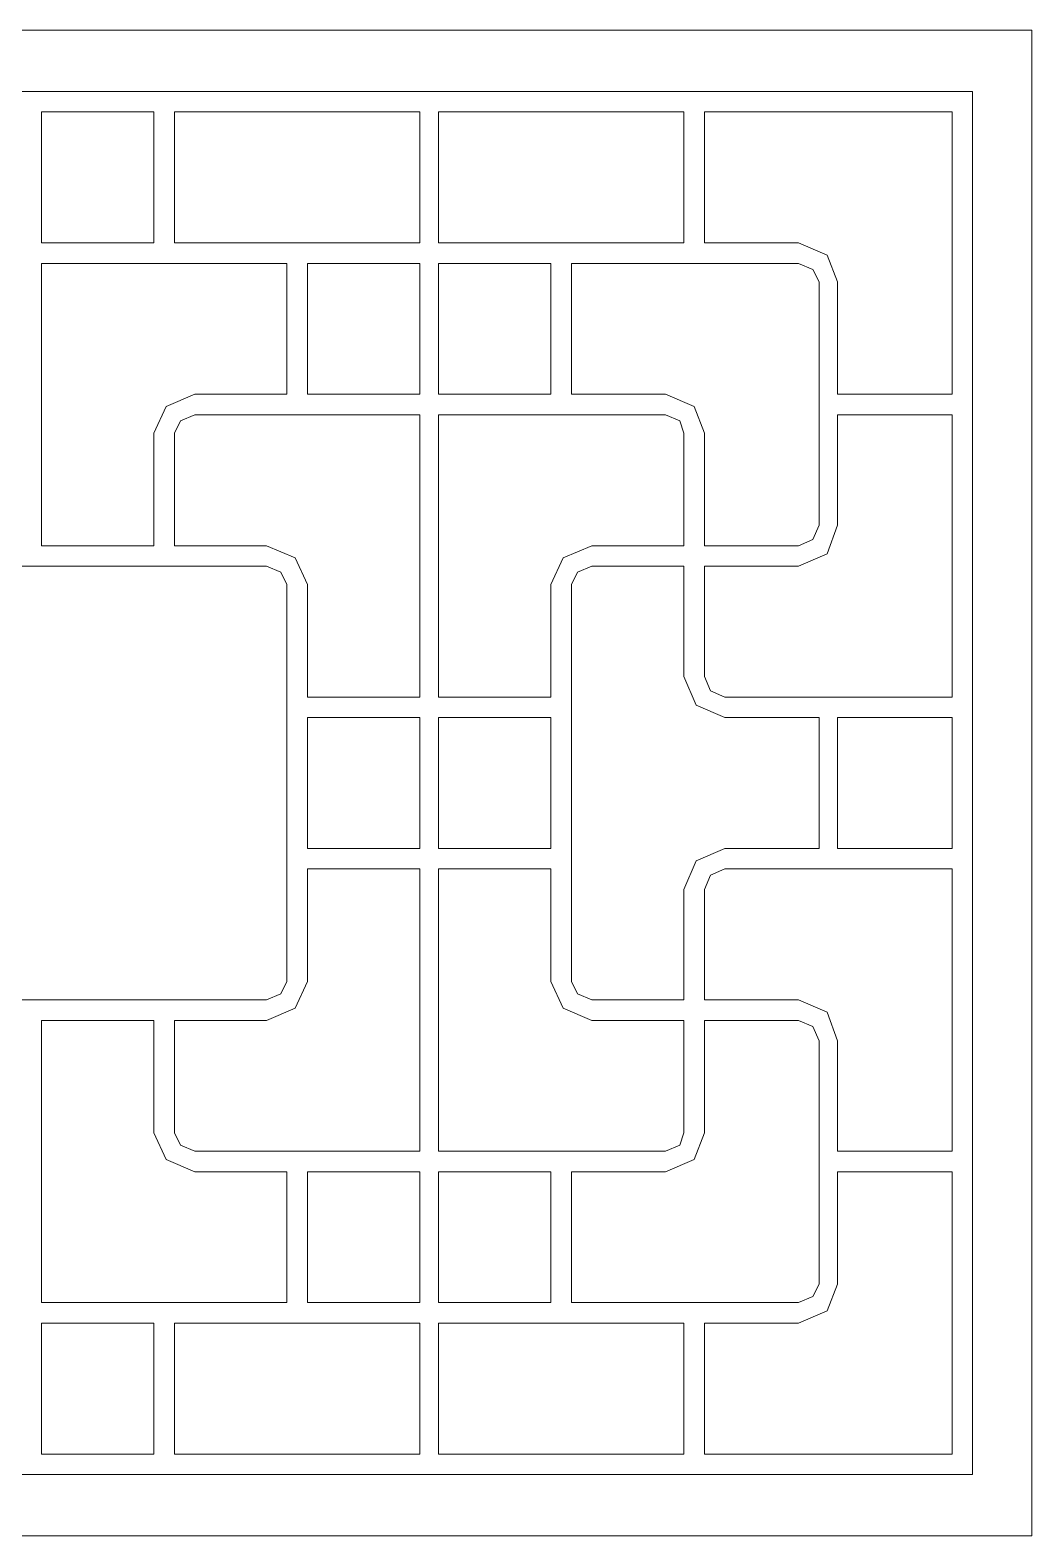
# Model space of a CAD drawing. Header units: centimetres. Extents: x -8.7 to 5, y -1.5 to 8.8.
# Drawn here: x -1.87 to 4.98, y -1.51 to 8.79 of the extents above; entities that cross this region are included whole.
import ezdxf

# ---------------------------------------------------------------- set-up
doc = ezdxf.new("R2010")
doc.units = ezdxf.units.CM
doc.header["$MEASUREMENT"] = 0
doc.layers.add('layer 1', color=7, linetype='Continuous')

msp = doc.modelspace()

# ---------------------------------------------------------------- linework, layer by layer
at = {"layer": 'layer 1', "color": 250, "lineweight": 0}
for points, knots in [([(-8.71861, -1.50959), (-8.71861, -1.50959), (4.98493, -1.50959), (4.98493, -1.50959), (4.98493, -1.50959), (4.98493, -1.50959), (4.98493, 8.79258), (4.98493, 8.79258), (4.98493, 8.79258), (4.98493, 8.79258), (-8.71861, 8.79258), (-8.71861, 8.79258), (-8.71861, 8.79258), (-8.71861, 8.79258), (-8.71861, -1.50959), (-8.71861, -1.50959)], [0, 0, 0, 0, 0.25, 0.25, 0.25, 0.25, 0.5, 0.5, 0.5, 0.5, 0.75, 0.75, 0.75, 0.75, 1, 1, 1, 1]), ([(-8.31264, -1.08959), (-8.31264, -1.08959), (4.57896, -1.08959), (4.57896, -1.08959), (4.57896, -1.08959), (4.57896, -1.08959), (4.57896, 8.37258), (4.57896, 8.37258), (4.57896, 8.37258), (4.57896, 8.37258), (-8.31264, 8.37258), (-8.31264, 8.37258), (-8.31264, 8.37258), (-8.31264, 8.37258), (-8.31264, -1.08959), (-8.31264, -1.08959)], [0, 0, 0, 0, 0.25, 0.25, 0.25, 0.25, 0.5, 0.5, 0.5, 0.5, 0.75, 0.75, 0.75, 0.75, 1, 1, 1, 1]), ([(-1.78994, 7.33669), (-1.78994, 7.33669), (-1.78994, 8.23264), (-1.78994, 8.23264), (-1.78994, 8.23264), (-1.78994, 8.23264), (-1.02009, 8.23264), (-1.02009, 8.23264), (-1.02009, 8.23264), (-1.02009, 8.23264), (-1.02009, 7.33669), (-1.02009, 7.33669), (-1.02009, 7.33669), (-1.02009, 7.33669), (-1.78994, 7.33669), (-1.78994, 7.33669)], [0, 0, 0, 0, 0.25, 0.25, 0.25, 0.25, 0.5, 0.5, 0.5, 0.5, 0.75, 0.75, 0.75, 0.75, 1, 1, 1, 1]), ([(-0.87997, 8.23264), (-0.87997, 8.23264), (0.79967, 8.23264), (0.79967, 8.23264), (0.79967, 8.23264), (0.79967, 8.23264), (0.79967, 7.33669), (0.79967, 7.33669), (0.79967, 7.33669), (0.79967, 7.33669), (-0.87997, 7.33669), (-0.87997, 7.33669), (-0.87997, 7.33669), (-0.87997, 7.33669), (-0.87997, 8.23264), (-0.87997, 8.23264)], [0, 0, 0, 0, 0.25, 0.25, 0.25, 0.25, 0.5, 0.5, 0.5, 0.5, 0.75, 0.75, 0.75, 0.75, 1, 1, 1, 1]), ([(2.60523, 8.23264), (2.60523, 8.23264), (0.92558, 8.23264), (0.92558, 8.23264), (0.92558, 8.23264), (0.92558, 8.23264), (0.92558, 7.33669), (0.92558, 7.33669), (0.92558, 7.33669), (0.92558, 7.33669), (2.60523, 7.33669), (2.60523, 7.33669), (2.60523, 7.33669), (2.60523, 7.33669), (2.60523, 8.23264), (2.60523, 8.23264)], [0, 0, 0, 0, 0.25, 0.25, 0.25, 0.25, 0.5, 0.5, 0.5, 0.5, 0.75, 0.75, 0.75, 0.75, 1, 1, 1, 1]), ([(3.65514, 7.07084), (3.65514, 7.07084), (3.58517, 7.25287), (3.58517, 7.25287), (3.58517, 7.25287), (3.58517, 7.25287), (3.38911, 7.33669), (3.38911, 7.33669)], [0, 0, 0, 0, 0.5, 0.5, 0.5, 0.5, 1, 1, 1, 1]), ([(0.02982, 6.30099), (0.02982, 6.30099), (0.02982, 7.19675), (0.02982, 7.19675), (0.02982, 7.19675), (0.02982, 7.19675), (0.79967, 7.19675), (0.79967, 7.19675), (0.79967, 7.19675), (0.79967, 7.19675), (0.79967, 6.30099), (0.79967, 6.30099), (0.79967, 6.30099), (0.79967, 6.30099), (0.02982, 6.30099), (0.02982, 6.30099)], [0, 0, 0, 0, 0.25, 0.25, 0.25, 0.25, 0.5, 0.5, 0.5, 0.5, 0.75, 0.75, 0.75, 0.75, 1, 1, 1, 1]), ([(0.79967, 6.30099), (0.79967, 6.30099), (0.79967, 7.19675), (0.79967, 7.19675), (0.79967, 7.19675), (0.79967, 7.19675), (0.02982, 7.19675), (0.02982, 7.19675), (0.02982, 7.19675), (0.02982, 7.19675), (0.02982, 6.30099), (0.02982, 6.30099), (0.02982, 6.30099), (0.02982, 6.30099), (0.79967, 6.30099), (0.79967, 6.30099)], [0, 0, 0, 0, 0.25, 0.25, 0.25, 0.25, 0.5, 0.5, 0.5, 0.5, 0.75, 0.75, 0.75, 0.75, 1, 1, 1, 1]), ([(0.92558, 6.30099), (0.92558, 6.30099), (0.92558, 7.19675), (0.92558, 7.19675), (0.92558, 7.19675), (0.92558, 7.19675), (1.69543, 7.19675), (1.69543, 7.19675), (1.69543, 7.19675), (1.69543, 7.19675), (1.69543, 6.30099), (1.69543, 6.30099), (1.69543, 6.30099), (1.69543, 6.30099), (0.92558, 6.30099), (0.92558, 6.30099)], [0, 0, 0, 0, 0.25, 0.25, 0.25, 0.25, 0.5, 0.5, 0.5, 0.5, 0.75, 0.75, 0.75, 0.75, 1, 1, 1, 1]), ([(1.69543, 6.30099), (1.69543, 6.30099), (1.69543, 7.19675), (1.69543, 7.19675), (1.69543, 7.19675), (1.69543, 7.19675), (0.92558, 7.19675), (0.92558, 7.19675), (0.92558, 7.19675), (0.92558, 7.19675), (0.92558, 6.30099), (0.92558, 6.30099), (0.92558, 6.30099), (0.92558, 6.30099), (1.69543, 6.30099), (1.69543, 6.30099)], [0, 0, 0, 0, 0.25, 0.25, 0.25, 0.25, 0.5, 0.5, 0.5, 0.5, 0.75, 0.75, 0.75, 0.75, 1, 1, 1, 1]), ([(3.52905, 7.07084), (3.52905, 7.07084), (3.48714, 7.15484), (3.48714, 7.15484), (3.48714, 7.15484), (3.48714, 7.15484), (3.38911, 7.19675), (3.38911, 7.19675)], [0, 0, 0, 0, 0.5, 0.5, 0.5, 0.5, 1, 1, 1, 1]), ([(-0.11012, 6.30099), (-0.11012, 6.30099), (-0.74003, 6.30099), (-0.74003, 6.30099), (-0.74003, 6.30099), (-0.74003, 6.30099), (-0.93609, 6.21699), (-0.93609, 6.21699), (-0.93609, 6.21699), (-0.93609, 6.21699), (-1.02009, 6.03496), (-1.02009, 6.03496)], [0, 0, 0, 0, 0.33333333, 0.33333333, 0.33333333, 0.33333333, 0.66666667, 0.66666667, 0.66666667, 0.66666667, 1, 1, 1, 1]), ([(2.74535, 6.03496), (2.74535, 6.03496), (2.6752, 6.21699), (2.6752, 6.21699), (2.6752, 6.21699), (2.6752, 6.21699), (2.47932, 6.30099), (2.47932, 6.30099)], [0, 0, 0, 0, 0.5, 0.5, 0.5, 0.5, 1, 1, 1, 1]), ([(-0.74003, 6.16105), (-0.74003, 6.16105), (-0.83806, 6.11896), (-0.83806, 6.11896), (-0.83806, 6.11896), (-0.83806, 6.11896), (-0.87997, 6.03496), (-0.87997, 6.03496)], [0, 0, 0, 0, 0.5, 0.5, 0.5, 0.5, 1, 1, 1, 1]), ([(-0.74003, 6.16105), (-0.74003, 6.16105), (0.79967, 6.16105), (0.79967, 6.16105), (0.79967, 6.16105), (0.79967, 6.16105), (0.79967, 4.38338), (0.79967, 4.38338)], [0, 0, 0, 0, 0.5, 0.5, 0.5, 0.5, 1, 1, 1, 1]), ([(1.97549, 5.26511), (1.97549, 5.26511), (2.60523, 5.26511), (2.60523, 5.26511), (2.60523, 5.26511), (2.60523, 5.26511), (2.60523, 6.03496), (2.60523, 6.03496), (2.60523, 6.03496), (2.60523, 6.03496), (2.57735, 6.11896), (2.57735, 6.11896), (2.57735, 6.11896), (2.57735, 6.11896), (2.47932, 6.16105), (2.47932, 6.16105), (2.47932, 6.16105), (2.47932, 6.16105), (0.92558, 6.16105), (0.92558, 6.16105), (0.92558, 6.16105), (0.92558, 6.16105), (0.92558, 4.38338), (0.92558, 4.38338)], [0, 0, 0, 0, 0.16666667, 0.16666667, 0.16666667, 0.16666667, 0.33333333, 0.33333333, 0.33333333, 0.33333333, 0.5, 0.5, 0.5, 0.5, 0.66666667, 0.66666667, 0.66666667, 0.66666667, 0.83333333, 0.83333333, 0.83333333, 0.83333333, 1, 1, 1, 1]), ([(0.79967, 4.99926), (0.79967, 4.99926), (0.79967, 4.22941), (0.79967, 4.22941), (0.79967, 4.22941), (0.79967, 4.22941), (0.02982, 4.22941), (0.02982, 4.22941), (0.02982, 4.22941), (0.02982, 4.22941), (0.02982, 4.99926), (0.02982, 4.99926), (0.02982, 4.99926), (0.02982, 4.99926), (-0.05418, 5.18111), (-0.05418, 5.18111), (-0.05418, 5.18111), (-0.05418, 5.18111), (-0.25024, 5.26511), (-0.25024, 5.26511), (-0.25024, 5.26511), (-0.25024, 5.26511), (-0.87997, 5.26511), (-0.87997, 5.26511), (-0.87997, 5.26511), (-0.87997, 5.26511), (-0.87997, 6.03496), (-0.87997, 6.03496)], [0, 0, 0, 0, 0.14285714, 0.14285714, 0.14285714, 0.14285714, 0.28571429, 0.28571429, 0.28571429, 0.28571429, 0.42857143, 0.42857143, 0.42857143, 0.42857143, 0.57142857, 0.57142857, 0.57142857, 0.57142857, 0.71428571, 0.71428571, 0.71428571, 0.71428571, 0.85714286, 0.85714286, 0.85714286, 0.85714286, 1, 1, 1, 1]), ([(3.38911, 5.12517), (3.38911, 5.12517), (3.58517, 5.20917), (3.58517, 5.20917), (3.58517, 5.20917), (3.58517, 5.20917), (3.65514, 5.40505), (3.65514, 5.40505)], [0, 0, 0, 0, 0.5, 0.5, 0.5, 0.5, 1, 1, 1, 1]), ([(3.38911, 5.26511), (3.38911, 5.26511), (3.48714, 5.3072), (3.48714, 5.3072), (3.48714, 5.3072), (3.48714, 5.3072), (3.52905, 5.40505), (3.52905, 5.40505)], [0, 0, 0, 0, 0.5, 0.5, 0.5, 0.5, 1, 1, 1, 1]), ([(1.97549, 5.26511), (1.97549, 5.26511), (1.77943, 5.18111), (1.77943, 5.18111), (1.77943, 5.18111), (1.77943, 5.18111), (1.69543, 4.99926), (1.69543, 4.99926)], [0, 0, 0, 0, 0.5, 0.5, 0.5, 0.5, 1, 1, 1, 1]), ([(-0.11012, 4.99926), (-0.11012, 4.99926), (-0.15221, 5.08326), (-0.15221, 5.08326), (-0.15221, 5.08326), (-0.15221, 5.08326), (-0.25024, 5.12517), (-0.25024, 5.12517)], [0, 0, 0, 0, 0.5, 0.5, 0.5, 0.5, 1, 1, 1, 1]), ([(1.97549, 5.12517), (1.97549, 5.12517), (1.87746, 5.08326), (1.87746, 5.08326), (1.87746, 5.08326), (1.87746, 5.08326), (1.83537, 4.99926), (1.83537, 4.99926)], [0, 0, 0, 0, 0.5, 0.5, 0.5, 0.5, 1, 1, 1, 1]), ([(0.92558, 4.99926), (0.92558, 4.99926), (0.92558, 4.22941), (0.92558, 4.22941), (0.92558, 4.22941), (0.92558, 4.22941), (1.69543, 4.22941), (1.69543, 4.22941), (1.69543, 4.22941), (1.69543, 4.22941), (1.69543, 4.99926), (1.69543, 4.99926)], [0, 0, 0, 0, 0.33333333, 0.33333333, 0.33333333, 0.33333333, 0.66666667, 0.66666667, 0.66666667, 0.66666667, 1, 1, 1, 1]), ([(2.60523, 4.36935), (2.60523, 4.36935), (2.68923, 4.17329), (2.68923, 4.17329), (2.68923, 4.17329), (2.68923, 4.17329), (2.88529, 4.08929), (2.88529, 4.08929)], [0, 0, 0, 0, 0.5, 0.5, 0.5, 0.5, 1, 1, 1, 1]), ([(2.74535, 4.36935), (2.74535, 4.36935), (2.78726, 4.27132), (2.78726, 4.27132), (2.78726, 4.27132), (2.78726, 4.27132), (2.88529, 4.22941), (2.88529, 4.22941)], [0, 0, 0, 0, 0.5, 0.5, 0.5, 0.5, 1, 1, 1, 1]), ([(0.79967, 4.08929), (0.79967, 4.08929), (0.02982, 4.08929), (0.02982, 4.08929), (0.02982, 4.08929), (0.02982, 4.08929), (0.02982, 3.19352), (0.02982, 3.19352), (0.02982, 3.19352), (0.02982, 3.19352), (0.79967, 3.19352), (0.79967, 3.19352), (0.79967, 3.19352), (0.79967, 3.19352), (0.79967, 4.08929), (0.79967, 4.08929)], [0, 0, 0, 0, 0.25, 0.25, 0.25, 0.25, 0.5, 0.5, 0.5, 0.5, 0.75, 0.75, 0.75, 0.75, 1, 1, 1, 1]), ([(0.92558, 4.08929), (0.92558, 4.08929), (1.69543, 4.08929), (1.69543, 4.08929), (1.69543, 4.08929), (1.69543, 4.08929), (1.69543, 3.19352), (1.69543, 3.19352), (1.69543, 3.19352), (1.69543, 3.19352), (0.92558, 3.19352), (0.92558, 3.19352), (0.92558, 3.19352), (0.92558, 3.19352), (0.92558, 4.08929), (0.92558, 4.08929)], [0, 0, 0, 0, 0.25, 0.25, 0.25, 0.25, 0.5, 0.5, 0.5, 0.5, 0.75, 0.75, 0.75, 0.75, 1, 1, 1, 1]), ([(0.92558, 3.19352), (0.92558, 3.19352), (1.69543, 3.19352), (1.69543, 3.19352), (1.69543, 3.19352), (1.69543, 3.19352), (1.69543, 4.08929), (1.69543, 4.08929), (1.69543, 4.08929), (1.69543, 4.08929), (0.92558, 4.08929), (0.92558, 4.08929), (0.92558, 4.08929), (0.92558, 4.08929), (0.92558, 3.19352), (0.92558, 3.19352)], [0, 0, 0, 0, 0.25, 0.25, 0.25, 0.25, 0.5, 0.5, 0.5, 0.5, 0.75, 0.75, 0.75, 0.75, 1, 1, 1, 1]), ([(4.43902, 3.19352), (4.43902, 3.19352), (3.65514, 3.19352), (3.65514, 3.19352), (3.65514, 3.19352), (3.65514, 3.19352), (3.65514, 4.08929), (3.65514, 4.08929), (3.65514, 4.08929), (3.65514, 4.08929), (4.43902, 4.08929), (4.43902, 4.08929), (4.43902, 4.08929), (4.43902, 4.08929), (4.43902, 3.19352), (4.43902, 3.19352)], [0, 0, 0, 0, 0.25, 0.25, 0.25, 0.25, 0.5, 0.5, 0.5, 0.5, 0.75, 0.75, 0.75, 0.75, 1, 1, 1, 1]), ([(2.88529, 3.19352), (2.88529, 3.19352), (2.68923, 3.10952), (2.68923, 3.10952), (2.68923, 3.10952), (2.68923, 3.10952), (2.60523, 2.91364), (2.60523, 2.91364)], [0, 0, 0, 0, 0.5, 0.5, 0.5, 0.5, 1, 1, 1, 1]), ([(0.79967, 2.28373), (0.79967, 2.28373), (0.79967, 3.05358), (0.79967, 3.05358), (0.79967, 3.05358), (0.79967, 3.05358), (0.02982, 3.05358), (0.02982, 3.05358), (0.02982, 3.05358), (0.02982, 3.05358), (0.02982, 2.28373), (0.02982, 2.28373)], [0, 0, 0, 0, 0.33333333, 0.33333333, 0.33333333, 0.33333333, 0.66666667, 0.66666667, 0.66666667, 0.66666667, 1, 1, 1, 1]), ([(0.92558, 2.28373), (0.92558, 2.28373), (0.92558, 3.05358), (0.92558, 3.05358), (0.92558, 3.05358), (0.92558, 3.05358), (1.69543, 3.05358), (1.69543, 3.05358), (1.69543, 3.05358), (1.69543, 3.05358), (1.69543, 2.28373), (1.69543, 2.28373), (1.69543, 2.28373), (1.69543, 2.28373), (1.77943, 2.1017), (1.77943, 2.1017), (1.77943, 2.1017), (1.77943, 2.1017), (1.97549, 2.0177), (1.97549, 2.0177), (1.97549, 2.0177), (1.97549, 2.0177), (2.60523, 2.0177), (2.60523, 2.0177), (2.60523, 2.0177), (2.60523, 2.0177), (2.60523, 1.24785), (2.60523, 1.24785)], [0, 0, 0, 0, 0.14285714, 0.14285714, 0.14285714, 0.14285714, 0.28571429, 0.28571429, 0.28571429, 0.28571429, 0.42857143, 0.42857143, 0.42857143, 0.42857143, 0.57142857, 0.57142857, 0.57142857, 0.57142857, 0.71428571, 0.71428571, 0.71428571, 0.71428571, 0.85714286, 0.85714286, 0.85714286, 0.85714286, 1, 1, 1, 1]), ([(2.88529, 3.05358), (2.88529, 3.05358), (2.78726, 3.01149), (2.78726, 3.01149), (2.78726, 3.01149), (2.78726, 3.01149), (2.74535, 2.91364), (2.74535, 2.91364)], [0, 0, 0, 0, 0.5, 0.5, 0.5, 0.5, 1, 1, 1, 1]), ([(-0.25024, 2.0177), (-0.25024, 2.0177), (-0.87997, 2.0177), (-0.87997, 2.0177), (-0.87997, 2.0177), (-0.87997, 2.0177), (-0.87997, 1.24785), (-0.87997, 1.24785), (-0.87997, 1.24785), (-0.87997, 1.24785), (-0.83806, 1.16385), (-0.83806, 1.16385), (-0.83806, 1.16385), (-0.83806, 1.16385), (-0.74003, 1.12194), (-0.74003, 1.12194), (-0.74003, 1.12194), (-0.74003, 1.12194), (0.79967, 1.12194), (0.79967, 1.12194), (0.79967, 1.12194), (0.79967, 1.12194), (0.79967, 2.89961), (0.79967, 2.89961)], [0, 0, 0, 0, 0.16666667, 0.16666667, 0.16666667, 0.16666667, 0.33333333, 0.33333333, 0.33333333, 0.33333333, 0.5, 0.5, 0.5, 0.5, 0.66666667, 0.66666667, 0.66666667, 0.66666667, 0.83333333, 0.83333333, 0.83333333, 0.83333333, 1, 1, 1, 1]), ([(2.47932, 1.12194), (2.47932, 1.12194), (0.92558, 1.12194), (0.92558, 1.12194), (0.92558, 1.12194), (0.92558, 1.12194), (0.92558, 2.89961), (0.92558, 2.89961)], [0, 0, 0, 0, 0.5, 0.5, 0.5, 0.5, 1, 1, 1, 1]), ([(-3.49765, 2.15782), (-3.49765, 2.15782), (-0.25024, 2.15782), (-0.25024, 2.15782), (-0.25024, 2.15782), (-0.25024, 2.15782), (-0.15221, 2.19973), (-0.15221, 2.19973), (-0.15221, 2.19973), (-0.15221, 2.19973), (-0.11012, 2.28373), (-0.11012, 2.28373)], [0, 0, 0, 0, 0.33333333, 0.33333333, 0.33333333, 0.33333333, 0.66666667, 0.66666667, 0.66666667, 0.66666667, 1, 1, 1, 1]), ([(-0.25024, 2.0177), (-0.25024, 2.0177), (-0.05418, 2.1017), (-0.05418, 2.1017), (-0.05418, 2.1017), (-0.05418, 2.1017), (0.02982, 2.28373), (0.02982, 2.28373)], [0, 0, 0, 0, 0.5, 0.5, 0.5, 0.5, 1, 1, 1, 1]), ([(1.83537, 2.28373), (1.83537, 2.28373), (1.87746, 2.19973), (1.87746, 2.19973), (1.87746, 2.19973), (1.87746, 2.19973), (1.97549, 2.15782), (1.97549, 2.15782)], [0, 0, 0, 0, 0.5, 0.5, 0.5, 0.5, 1, 1, 1, 1]), ([(3.65514, 1.87776), (3.65514, 1.87776), (3.58517, 2.07382), (3.58517, 2.07382), (3.58517, 2.07382), (3.58517, 2.07382), (3.38911, 2.15782), (3.38911, 2.15782)], [0, 0, 0, 0, 0.5, 0.5, 0.5, 0.5, 1, 1, 1, 1]), ([(-1.02009, 2.0177), (-1.02009, 2.0177), (-1.78994, 2.0177), (-1.78994, 2.0177), (-1.78994, 2.0177), (-1.78994, 2.0177), (-1.78994, 0.08606), (-1.78994, 0.08606)], [0, 0, 0, 0, 0.5, 0.5, 0.5, 0.5, 1, 1, 1, 1]), ([(3.52905, 1.87776), (3.52905, 1.87776), (3.48714, 1.97579), (3.48714, 1.97579), (3.48714, 1.97579), (3.48714, 1.97579), (3.38911, 2.0177), (3.38911, 2.0177)], [0, 0, 0, 0, 0.5, 0.5, 0.5, 0.5, 1, 1, 1, 1]), ([(-1.02009, 1.24785), (-1.02009, 1.24785), (-0.93609, 1.066), (-0.93609, 1.066), (-0.93609, 1.066), (-0.93609, 1.066), (-0.74003, 0.982), (-0.74003, 0.982)], [0, 0, 0, 0, 0.5, 0.5, 0.5, 0.5, 1, 1, 1, 1]), ([(2.47932, 1.12194), (2.47932, 1.12194), (2.57735, 1.16385), (2.57735, 1.16385), (2.57735, 1.16385), (2.57735, 1.16385), (2.60523, 1.24785), (2.60523, 1.24785)], [0, 0, 0, 0, 0.5, 0.5, 0.5, 0.5, 1, 1, 1, 1]), ([(2.47932, 0.982), (2.47932, 0.982), (2.6752, 1.066), (2.6752, 1.066), (2.6752, 1.066), (2.6752, 1.066), (2.74535, 1.24785), (2.74535, 1.24785)], [0, 0, 0, 0, 0.5, 0.5, 0.5, 0.5, 1, 1, 1, 1]), ([(-1.78994, 0.08606), (-1.78994, 0.08606), (-0.11012, 0.08606), (-0.11012, 0.08606), (-0.11012, 0.08606), (-0.11012, 0.08606), (-0.11012, 0.982), (-0.11012, 0.982), (-0.11012, 0.982), (-0.11012, 0.982), (-0.74003, 0.982), (-0.74003, 0.982)], [0, 0, 0, 0, 0.33333333, 0.33333333, 0.33333333, 0.33333333, 0.66666667, 0.66666667, 0.66666667, 0.66666667, 1, 1, 1, 1]), ([(0.79967, 0.982), (0.79967, 0.982), (0.79967, 0.08606), (0.79967, 0.08606), (0.79967, 0.08606), (0.79967, 0.08606), (0.02982, 0.08606), (0.02982, 0.08606), (0.02982, 0.08606), (0.02982, 0.08606), (0.02982, 0.982), (0.02982, 0.982), (0.02982, 0.982), (0.02982, 0.982), (0.79967, 0.982), (0.79967, 0.982)], [0, 0, 0, 0, 0.25, 0.25, 0.25, 0.25, 0.5, 0.5, 0.5, 0.5, 0.75, 0.75, 0.75, 0.75, 1, 1, 1, 1]), ([(0.02982, 0.982), (0.02982, 0.982), (0.02982, 0.08606), (0.02982, 0.08606), (0.02982, 0.08606), (0.02982, 0.08606), (0.79967, 0.08606), (0.79967, 0.08606), (0.79967, 0.08606), (0.79967, 0.08606), (0.79967, 0.982), (0.79967, 0.982), (0.79967, 0.982), (0.79967, 0.982), (0.02982, 0.982), (0.02982, 0.982)], [0, 0, 0, 0, 0.25, 0.25, 0.25, 0.25, 0.5, 0.5, 0.5, 0.5, 0.75, 0.75, 0.75, 0.75, 1, 1, 1, 1]), ([(1.69543, 0.982), (1.69543, 0.982), (1.69543, 0.08606), (1.69543, 0.08606), (1.69543, 0.08606), (1.69543, 0.08606), (0.92558, 0.08606), (0.92558, 0.08606), (0.92558, 0.08606), (0.92558, 0.08606), (0.92558, 0.982), (0.92558, 0.982), (0.92558, 0.982), (0.92558, 0.982), (1.69543, 0.982), (1.69543, 0.982)], [0, 0, 0, 0, 0.25, 0.25, 0.25, 0.25, 0.5, 0.5, 0.5, 0.5, 0.75, 0.75, 0.75, 0.75, 1, 1, 1, 1]), ([(0.92558, 0.982), (0.92558, 0.982), (0.92558, 0.08606), (0.92558, 0.08606), (0.92558, 0.08606), (0.92558, 0.08606), (1.69543, 0.08606), (1.69543, 0.08606), (1.69543, 0.08606), (1.69543, 0.08606), (1.69543, 0.982), (1.69543, 0.982), (1.69543, 0.982), (1.69543, 0.982), (0.92558, 0.982), (0.92558, 0.982)], [0, 0, 0, 0, 0.25, 0.25, 0.25, 0.25, 0.5, 0.5, 0.5, 0.5, 0.75, 0.75, 0.75, 0.75, 1, 1, 1, 1]), ([(3.38911, 0.08606), (3.38911, 0.08606), (3.48714, 0.12815), (3.48714, 0.12815), (3.48714, 0.12815), (3.48714, 0.12815), (3.52905, 0.21215), (3.52905, 0.21215)], [0, 0, 0, 0, 0.5, 0.5, 0.5, 0.5, 1, 1, 1, 1]), ([(3.38911, -0.05388), (3.38911, -0.05388), (3.58517, 0.03012), (3.58517, 0.03012), (3.58517, 0.03012), (3.58517, 0.03012), (3.65514, 0.21215), (3.65514, 0.21215)], [0, 0, 0, 0, 0.5, 0.5, 0.5, 0.5, 1, 1, 1, 1]), ([(-1.78994, -0.05388), (-1.78994, -0.05388), (-1.78994, -0.94965), (-1.78994, -0.94965), (-1.78994, -0.94965), (-1.78994, -0.94965), (-1.02009, -0.94965), (-1.02009, -0.94965), (-1.02009, -0.94965), (-1.02009, -0.94965), (-1.02009, -0.05388), (-1.02009, -0.05388), (-1.02009, -0.05388), (-1.02009, -0.05388), (-1.78994, -0.05388), (-1.78994, -0.05388)], [0, 0, 0, 0, 0.25, 0.25, 0.25, 0.25, 0.5, 0.5, 0.5, 0.5, 0.75, 0.75, 0.75, 0.75, 1, 1, 1, 1]), ([(-0.87997, -0.94965), (-0.87997, -0.94965), (0.79967, -0.94965), (0.79967, -0.94965), (0.79967, -0.94965), (0.79967, -0.94965), (0.79967, -0.05388), (0.79967, -0.05388), (0.79967, -0.05388), (0.79967, -0.05388), (-0.87997, -0.05388), (-0.87997, -0.05388), (-0.87997, -0.05388), (-0.87997, -0.05388), (-0.87997, -0.94965), (-0.87997, -0.94965)], [0, 0, 0, 0, 0.25, 0.25, 0.25, 0.25, 0.5, 0.5, 0.5, 0.5, 0.75, 0.75, 0.75, 0.75, 1, 1, 1, 1]), ([(2.60523, -0.94965), (2.60523, -0.94965), (0.92558, -0.94965), (0.92558, -0.94965), (0.92558, -0.94965), (0.92558, -0.94965), (0.92558, -0.05388), (0.92558, -0.05388), (0.92558, -0.05388), (0.92558, -0.05388), (2.60523, -0.05388), (2.60523, -0.05388), (2.60523, -0.05388), (2.60523, -0.05388), (2.60523, -0.94965), (2.60523, -0.94965)], [0, 0, 0, 0, 0.25, 0.25, 0.25, 0.25, 0.5, 0.5, 0.5, 0.5, 0.75, 0.75, 0.75, 0.75, 1, 1, 1, 1])]:
    msp.add_open_spline(points, degree=3, knots=knots, dxfattribs=at)
for points in [[(4.43902, 8.23264), (4.43902, 8.23264), (2.74535, 8.23264), (2.74535, 8.23264)], [(2.74535, 8.23264), (2.74535, 8.23264), (2.74535, 7.33669), (2.74535, 7.33669)], [(4.43902, 6.30099), (4.43902, 6.30099), (4.43902, 8.23264), (4.43902, 8.23264)], [(2.74535, 7.33669), (2.74535, 7.33669), (3.38911, 7.33669), (3.38911, 7.33669)], [(-1.78994, 5.26511), (-1.78994, 5.26511), (-1.78994, 7.19675), (-1.78994, 7.19675)], [(-1.78994, 7.19675), (-1.78994, 7.19675), (-0.11012, 7.19675), (-0.11012, 7.19675)], [(-0.11012, 7.19675), (-0.11012, 7.19675), (-0.11012, 6.30099), (-0.11012, 6.30099)], [(3.38911, 7.19675), (3.38911, 7.19675), (1.83537, 7.19675), (1.83537, 7.19675)], [(1.83537, 7.19675), (1.83537, 7.19675), (1.83537, 6.30099), (1.83537, 6.30099)], [(3.52905, 5.40505), (3.52905, 5.40505), (3.52905, 7.07084), (3.52905, 7.07084)], [(3.65514, 7.07084), (3.65514, 7.07084), (3.65514, 6.30099), (3.65514, 6.30099)], [(1.83537, 6.30099), (1.83537, 6.30099), (2.47932, 6.30099), (2.47932, 6.30099)], [(3.65514, 6.30099), (3.65514, 6.30099), (4.43902, 6.30099), (4.43902, 6.30099)], [(3.65514, 5.40505), (3.65514, 5.40505), (3.65514, 6.16105), (3.65514, 6.16105)], [(3.65514, 6.16105), (3.65514, 6.16105), (4.43902, 6.16105), (4.43902, 6.16105)], [(4.43902, 6.16105), (4.43902, 6.16105), (4.43902, 4.22941), (4.43902, 4.22941)], [(-1.02009, 6.03496), (-1.02009, 6.03496), (-1.02009, 5.26511), (-1.02009, 5.26511)], [(2.74535, 6.03496), (2.74535, 6.03496), (2.74535, 5.26511), (2.74535, 5.26511)], [(-1.02009, 5.26511), (-1.02009, 5.26511), (-1.78994, 5.26511), (-1.78994, 5.26511)], [(2.74535, 5.26511), (2.74535, 5.26511), (3.38911, 5.26511), (3.38911, 5.26511)], [(-3.49765, 5.12517), (-3.49765, 5.12517), (-0.25024, 5.12517), (-0.25024, 5.12517)], [(1.97549, 5.12517), (1.97549, 5.12517), (2.60523, 5.12517), (2.60523, 5.12517)], [(2.60523, 5.12517), (2.60523, 5.12517), (2.60523, 4.36935), (2.60523, 4.36935)], [(2.74535, 4.36935), (2.74535, 4.36935), (2.74535, 5.12517), (2.74535, 5.12517)], [(2.74535, 5.12517), (2.74535, 5.12517), (3.38911, 5.12517), (3.38911, 5.12517)], [(-0.11012, 4.99926), (-0.11012, 4.99926), (-0.11012, 2.28373), (-0.11012, 2.28373)], [(1.83537, 2.28373), (1.83537, 2.28373), (1.83537, 4.99926), (1.83537, 4.99926)], [(4.43902, 4.22941), (4.43902, 4.22941), (2.88529, 4.22941), (2.88529, 4.22941)], [(2.88529, 4.08929), (2.88529, 4.08929), (3.52905, 4.08929), (3.52905, 4.08929)], [(3.52905, 4.08929), (3.52905, 4.08929), (3.52905, 3.19352), (3.52905, 3.19352)], [(3.52905, 3.19352), (3.52905, 3.19352), (2.88529, 3.19352), (2.88529, 3.19352)], [(2.88529, 3.05358), (2.88529, 3.05358), (4.43902, 3.05358), (4.43902, 3.05358)], [(4.43902, 3.05358), (4.43902, 3.05358), (4.43902, 1.12194), (4.43902, 1.12194)], [(2.60523, 2.91364), (2.60523, 2.91364), (2.60523, 2.15782), (2.60523, 2.15782)], [(2.74535, 2.15782), (2.74535, 2.15782), (2.74535, 2.91364), (2.74535, 2.91364)], [(2.60523, 2.15782), (2.60523, 2.15782), (1.97549, 2.15782), (1.97549, 2.15782)], [(3.38911, 2.15782), (3.38911, 2.15782), (2.74535, 2.15782), (2.74535, 2.15782)], [(-1.02009, 1.24785), (-1.02009, 1.24785), (-1.02009, 2.0177), (-1.02009, 2.0177)], [(2.74535, 1.24785), (2.74535, 1.24785), (2.74535, 2.0177), (2.74535, 2.0177)], [(2.74535, 2.0177), (2.74535, 2.0177), (3.38911, 2.0177), (3.38911, 2.0177)], [(3.52905, 1.87776), (3.52905, 1.87776), (3.52905, 0.21215), (3.52905, 0.21215)], [(3.65514, 1.12194), (3.65514, 1.12194), (3.65514, 1.87776), (3.65514, 1.87776)], [(4.43902, 1.12194), (4.43902, 1.12194), (3.65514, 1.12194), (3.65514, 1.12194)], [(1.83537, 0.08606), (1.83537, 0.08606), (1.83537, 0.982), (1.83537, 0.982)], [(1.83537, 0.982), (1.83537, 0.982), (2.47932, 0.982), (2.47932, 0.982)], [(3.65514, 0.21215), (3.65514, 0.21215), (3.65514, 0.982), (3.65514, 0.982)], [(3.65514, 0.982), (3.65514, 0.982), (4.43902, 0.982), (4.43902, 0.982)], [(4.43902, 0.982), (4.43902, 0.982), (4.43902, -0.94965), (4.43902, -0.94965)], [(3.38911, 0.08606), (3.38911, 0.08606), (1.83537, 0.08606), (1.83537, 0.08606)], [(2.74535, -0.94965), (2.74535, -0.94965), (2.74535, -0.05388), (2.74535, -0.05388)], [(2.74535, -0.05388), (2.74535, -0.05388), (3.38911, -0.05388), (3.38911, -0.05388)], [(4.43902, -0.94965), (4.43902, -0.94965), (2.74535, -0.94965), (2.74535, -0.94965)]]:
    msp.add_open_spline(points, degree=3, dxfattribs=at)

doc.saveas('drawing.dxf')
